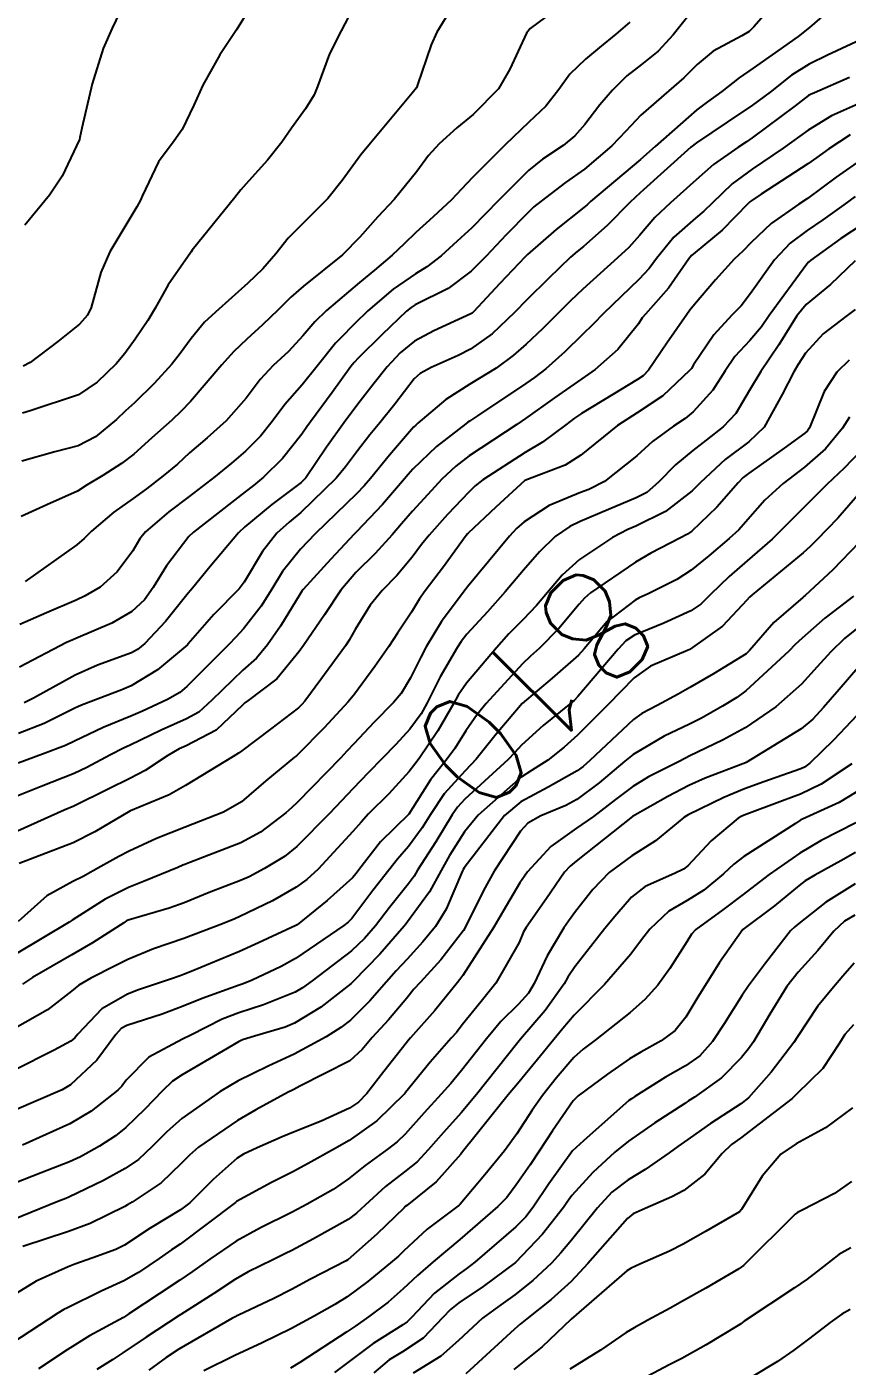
# Model space of a CAD drawing. Header units: metres. Extents: x 307586 to 320046, y 7427249 to 7434250.
# Drawn here: x 318773.3 to 318802.66, y 7429184.66 to 7429232.6 of the extents above; entities that cross this region are included whole.
import ezdxf
from ezdxf.enums import TextEntityAlignment as Align

# ---------------------------------------------------------------- set-up
doc = ezdxf.new("R2010")
doc.units = ezdxf.units.M
doc.header["$MEASUREMENT"] = 0
for name, color, linetype in [('Cotas', 45, 'Continuous'), ('Curvas de Nivel 1m', 11, 'Continuous'), ('Curvas de Nivel 5m', 15, 'Continuous')]:
    doc.layers.add(name, color=color, linetype=linetype)
doc.styles.add('Style-STANDARD', font='STANDARD.shx')

msp = doc.modelspace()

# ---------------------------------------------------------------- linework, layer by layer
at = {"layer": 'Curvas de Nivel 1m', "flags": 128}
for points, elevation in [([(318800.767, 7429234.248), (318799.316, 7429232.591), (318799.154, 7429232.432), (318798.889, 7429232.274), (318797.863, 7429231.725), (318797.297, 7429231.25), (318796.819, 7429230.768), (318796.281, 7429230.305), (318795.274, 7429229.433), (318794.735, 7429228.858), (318794.243, 7429228.33), (318793.255, 7429227.503), (318792.577, 7429227.019), (318791.704, 7429226.355), (318791.448, 7429226.15), (318791.237, 7429225.955), (318790.449, 7429225.147), (318789.737, 7429224.382), (318789.207, 7429223.846), (318788.374, 7429223.226), (318787.195, 7429222.643), (318787.053, 7429222.553), (318786.887, 7429222.413), (318786.014, 7429221.588), (318785.168, 7429220.745), (318785.016, 7429220.582), (318784.894, 7429220.434), (318784.221, 7429219.512), (318783.445, 7429218.455), (318783.319, 7429218.279), (318783.136, 7429218.011), (318782.448, 7429217.142), (318781.772, 7429216.473), (318781.406, 7429216.181), (318781.108, 7429215.95), (318779.257, 7429214.508), (318779.091, 7429214.351), (318778.296, 7429213.303), (318777.816, 7429212.523), (318777.504, 7429212.088), (318777.06, 7429211.673), (318776.343, 7429211.248), (318775.045, 7429210.701), (318774.939, 7429210.657), (318774.714, 7429210.555), (318773.034, 7429209.678)], 821), ([(318777.256, 7429234.455), (318776.351, 7429232.544), (318776.031, 7429231.82), (318775.636, 7429230.555), (318775.267, 7429228.968), (318775.197, 7429228.628), (318775.181, 7429228.561), (318774.564, 7429227.246), (318774.103, 7429226.571), (318773.222, 7429225.493)], 828), ([(318797.324, 7429233.425), (318796.431, 7429232.303), (318795.897, 7429231.718), (318795.297, 7429231.246), (318794.771, 7429230.845), (318794.258, 7429230.33), (318793.812, 7429229.8), (318793.271, 7429229.102), (318792.918, 7429228.692), (318792.494, 7429228.348), (318791.758, 7429227.855), (318791.254, 7429227.449), (318790.178, 7429226.376), (318789.719, 7429225.899), (318789.228, 7429225.405), (318788.696, 7429224.92), (318788.127, 7429224.401), (318787.61, 7429224.004), (318787.206, 7429223.755), (318786.412, 7429223.207), (318785.507, 7429222.427), (318785.347, 7429222.272), (318785.188, 7429222.127), (318784.344, 7429221.274), (318783.689, 7429220.452), (318783.156, 7429219.785), (318782.533, 7429219.082), (318782.074, 7429218.471), (318781.667, 7429217.943), (318781.127, 7429217.404), (318780.628, 7429216.98), (318780.044, 7429216.496), (318779.106, 7429215.787), (318778.379, 7429215.239), (318777.544, 7429214.525), (318777.343, 7429214.275), (318777.086, 7429213.843), (318776.53, 7429213.084), (318775.919, 7429212.542), (318775.389, 7429212.226), (318775.066, 7429212.076), (318773.998, 7429211.627), (318773.052, 7429211.201)], 822), ([(318792.363, 7429233.309), (318791.315, 7429232.531), (318791.179, 7429232.362), (318790.582, 7429231.082), (318790.177, 7429230.377), (318789.274, 7429229.454), (318788.683, 7429228.982), (318788.051, 7429228.402), (318787.678, 7429227.987), (318787.253, 7429227.421), (318786.445, 7429226.418), (318785.859, 7429225.791), (318785.219, 7429225.063), (318784.601, 7429224.439), (318783.201, 7429223.317), (318782.744, 7429222.918), (318782.297, 7429222.469), (318781.736, 7429221.923), (318781.177, 7429221.417), (318780.692, 7429220.965), (318780.273, 7429220.493), (318779.15, 7429219.185), (318778.821, 7429218.838), (318778.486, 7429218.517), (318777.774, 7429217.883), (318777.124, 7429217.301), (318776.69, 7429216.964), (318776.015, 7429216.541), (318775.459, 7429216.197), (318775.107, 7429215.98), (318774.016, 7429215.481), (318773.098, 7429215.075)], 824), ([(318781.321, 7429233.328), (318780.804, 7429232.488), (318780.205, 7429231.591), (318779.602, 7429230.505), (318779.276, 7429229.79), (318778.86, 7429228.921), (318778.571, 7429228.517), (318778.015, 7429227.759), (318777.431, 7429226.528), (318777.366, 7429226.394), (318777.229, 7429226.158), (318776.266, 7429224.539), (318775.947, 7429223.801), (318775.6, 7429222.546), (318775.466, 7429222.27), (318775.184, 7429221.957), (318774.401, 7429221.335), (318773.419, 7429220.576), (318773.162, 7429220.451)], 827), ([(318784.81, 7429232.953), (318784.552, 7429232.448), (318784.128, 7429231.624), (318783.702, 7429230.456), (318783.58, 7429230.157), (318783.275, 7429229.657), (318782.766, 7429228.967), (318782.426, 7429228.468), (318781.909, 7429227.817), (318781.242, 7429227.078), (318780.962, 7429226.759), (318780.742, 7429226.487), (318779.214, 7429224.6), (318779.179, 7429224.545), (318779.15, 7429224.511), (318778.359, 7429223.361), (318777.89, 7429222.523), (318777.626, 7429222.086), (318777.176, 7429221.421), (318776.805, 7429220.897), (318776.498, 7429220.537), (318775.817, 7429219.882), (318775.152, 7429219.418), (318773.416, 7429218.846), (318773.145, 7429218.768)], 826), ([(318794.884, 7429232.758), (318794.384, 7429232.329), (318793.791, 7429231.85), (318793.299, 7429231.443), (318792.734, 7429230.903), (318792.338, 7429230.349), (318791.873, 7429229.758), (318791.271, 7429229.182), (318790.419, 7429228.373), (318789.251, 7429227.202), (318788.856, 7429226.785), (318788.495, 7429226.397), (318787.847, 7429225.79), (318787.225, 7429225.238), (318786.799, 7429224.832), (318786.375, 7429224.418), (318785.743, 7429223.89), (318785.203, 7429223.448), (318784.029, 7429222.447), (318783.607, 7429222.033), (318783.179, 7429221.531), (318782.658, 7429220.978), (318782.113, 7429220.47), (318781.655, 7429219.978), (318781.151, 7429219.307), (318780.435, 7429218.491), (318779.751, 7429217.884), (318779.125, 7429217.343), (318778.687, 7429216.947), (318778.172, 7429216.519), (318777.578, 7429216.055), (318777.105, 7429215.709), (318776.415, 7429215.221), (318775.609, 7429214.545), (318775.352, 7429214.286), (318775.088, 7429214.05), (318773.243, 7429212.746)], 823), ([(318803.32, 7429232.213), (318801.956, 7429231.581), (318801.298, 7429231.259), (318800.672, 7429230.869), (318799.905, 7429230.261), (318799.278, 7429229.789), (318798.364, 7429229.187), (318797.264, 7429228.447), (318797.069, 7429228.293), (318795.246, 7429226.656), (318794.891, 7429226.315), (318794.072, 7429225.486), (318793.219, 7429224.736), (318793.001, 7429224.557), (318792.757, 7429224.345), (318791.965, 7429223.593), (318791.198, 7429222.825), (318790.756, 7429222.367), (318789.948, 7429221.611), (318789.173, 7429221.061), (318788.732, 7429220.832), (318787.772, 7429220.404), (318787.377, 7429220.192), (318787.159, 7429219.992), (318786.472, 7429219.094), (318785.935, 7429218.422), (318785.575, 7429217.987), (318785.128, 7429217.422), (318784.708, 7429216.847), (318784.375, 7429216.441), (318783.1, 7429215.212), (318782.691, 7429214.87), (318782.247, 7429214.468), (318781.738, 7429213.822), (318781.075, 7429212.715), (318780.901, 7429212.483), (318779.994, 7429211.561), (318779.07, 7429210.51), (318779.043, 7429210.481), (318777.973, 7429209.581), (318777.028, 7429209.006), (318776.698, 7429208.862), (318775.851, 7429208.542), (318775.252, 7429208.315), (318775.018, 7429208.206), (318773.916, 7429207.66), (318773.004, 7429207.302)], 819), ([(318802.739, 7429230.778), (318801.497, 7429230.238), (318801.351, 7429230.171), (318801.282, 7429230.132), (318800.797, 7429229.766), (318799.266, 7429228.618), (318799.059, 7429228.478), (318798.745, 7429228.275), (318797.878, 7429227.662), (318797.251, 7429227.116), (318796.343, 7429226.299), (318795.774, 7429225.765), (318795.225, 7429225.122), (318794.842, 7429224.693), (318794.443, 7429224.322), (318793.202, 7429223.208), (318792.753, 7429222.788), (318792.318, 7429222.349), (318791.752, 7429221.786), (318791.176, 7429221.234), (318790.709, 7429220.827), (318790.096, 7429220.376), (318789.157, 7429219.805), (318788.294, 7429219.257), (318787.298, 7429218.408), (318787.218, 7429218.334), (318787.141, 7429218.261), (318786.275, 7429217.27), (318785.594, 7429216.425), (318785.373, 7429216.164), (318785.108, 7429215.89), (318783.614, 7429214.452), (318783.087, 7429213.897), (318782.448, 7429213.098), (318782.063, 7429212.47), (318781.683, 7429211.855), (318781.051, 7429211.051), (318780.778, 7429210.753), (318780.524, 7429210.488), (318779.028, 7429208.98), (318778.768, 7429208.77), (318778.327, 7429208.517), (318777.44, 7429208.103), (318777.014, 7429207.922), (318776.03, 7429207.518), (318775, 7429207.024), (318774.68, 7429206.873), (318773.861, 7429206.567), (318772.989, 7429206.237)], 818), ([(318803.28, 7429229.928), (318802.097, 7429229.409), (318801.27, 7429228.901), (318800.373, 7429228.253), (318799.255, 7429227.496), (318798.548, 7429226.979), (318797.823, 7429226.284), (318797.533, 7429225.993), (318797.235, 7429225.746), (318796.461, 7429225.061), (318795.841, 7429224.304), (318795.575, 7429223.94), (318795.205, 7429223.552), (318793.933, 7429222.329), (318793.569, 7429221.952), (318793.181, 7429221.566), (318792.557, 7429220.961), (318791.869, 7429220.353), (318791.471, 7429220.046), (318791.158, 7429219.83), (318789.43, 7429218.67), (318789.144, 7429218.484), (318789.087, 7429218.447), (318789.012, 7429218.391), (318787.965, 7429217.571), (318787.118, 7429216.767), (318786.952, 7429216.575), (318786.813, 7429216.413), (318786.028, 7429215.497), (318785.094, 7429214.517), (318785.013, 7429214.431), (318784.182, 7429213.541), (318783.189, 7429212.458), (318783.137, 7429212.394), (318783.07, 7429212.279), (318782.379, 7429211.14), (318781.917, 7429210.471), (318781.512, 7429210.001), (318781.034, 7429209.566), (318779.919, 7429208.497), (318779.448, 7429208.072), (318779.013, 7429207.829), (318778.104, 7429207.422), (318776.998, 7429206.887), (318776.756, 7429206.773), (318776.289, 7429206.537), (318775.446, 7429206.088), (318774.986, 7429205.869), (318773.815, 7429205.401), (318772.978, 7429205.075)], 817), ([(318802.767, 7429228.726), (318802.008, 7429228.233), (318801.58, 7429227.916), (318801.257, 7429227.692), (318799.588, 7429226.607), (318799.244, 7429226.383), (318799.18, 7429226.334), (318799.113, 7429226.271), (318798.192, 7429225.317), (318797.216, 7429224.52), (318797.093, 7429224.413), (318796.998, 7429224.292), (318796.263, 7429223.239), (318795.437, 7429222.308), (318795.324, 7429222.176), (318795.188, 7429221.97), (318794.45, 7429221.044), (318793.645, 7429220.333), (318793.159, 7429219.994), (318792.185, 7429219.317), (318791.145, 7429218.577), (318790.832, 7429218.365), (318789.131, 7429217.24), (318788.651, 7429216.871), (318788.156, 7429216.4), (318787.65, 7429215.862), (318787.101, 7429215.257), (318786.704, 7429214.806), (318786.369, 7429214.417), (318785.769, 7429213.74), (318785.079, 7429213.068), (318784.535, 7429212.438), (318783.954, 7429211.552), (318783.196, 7429210.458), (318783.041, 7429210.235), (318782.242, 7429209.256), (318781.224, 7429208.478), (318781.106, 7429208.395), (318781.02, 7429208.316), (318780.075, 7429207.426), (318778.998, 7429206.86), (318778.754, 7429206.755), (318778.344, 7429206.516), (318777.531, 7429205.981), (318776.985, 7429205.69), (318776.208, 7429205.31), (318774.974, 7429204.707), (318774.634, 7429204.555), (318772.965, 7429203.811)], 816), ([(318802.945, 7429226.524), (318802.544, 7429226.227), (318801.787, 7429225.682), (318801.229, 7429225.302), (318800.616, 7429224.855), (318800.058, 7429224.257), (318799.201, 7429223.054), (318798.862, 7429222.608), (318798.537, 7429222.277), (318797.889, 7429221.576), (318797.166, 7429220.503), (318797.084, 7429220.371), (318797.022, 7429220.291), (318796.062, 7429219.393), (318795.148, 7429218.778), (318794.442, 7429218.321), (318793.132, 7429217.263), (318792.568, 7429216.906), (318791.123, 7429216.36), (318790.085, 7429215.398), (318789.094, 7429214.474), (318789.051, 7429214.433), (318789.019, 7429214.391), (318788.208, 7429213.272), (318787.55, 7429212.405), (318787.355, 7429212.12), (318787.061, 7429211.64), (318786.571, 7429210.894), (318786.255, 7429210.418), (318785.756, 7429209.702), (318785.026, 7429208.71), (318784.796, 7429208.433), (318783.945, 7429207.51), (318782.994, 7429206.552), (318782.947, 7429206.507), (318782.882, 7429206.461), (318781.849, 7429205.607), (318780.977, 7429204.861), (318780.341, 7429204.489), (318778.967, 7429203.955), (318777.938, 7429203.546), (318776.959, 7429203.097), (318776.59, 7429202.9), (318775.951, 7429202.54), (318775.309, 7429202.185), (318774.945, 7429202.006), (318774.009, 7429201.491), (318772.982, 7429200.579)], 814), ([(318803.233, 7429225.539), (318802.438, 7429225.014), (318801.358, 7429224.239), (318801.276, 7429224.176), (318801.212, 7429224.103), (318799.866, 7429222.26), (318799.589, 7429221.862), (318799.179, 7429221.372), (318798.645, 7429220.801), (318798.29, 7429220.279), (318797.849, 7429219.59), (318797.148, 7429218.81), (318796.867, 7429218.572), (318796.444, 7429218.297), (318795.687, 7429217.755), (318795.132, 7429217.245), (318793.978, 7429216.327), (318793.418, 7429216.036), (318793.117, 7429215.925), (318791.993, 7429215.468), (318791.101, 7429214.879), (318790.827, 7429214.634), (318790.57, 7429214.368), (318789.075, 7429212.557), (318789.003, 7429212.462), (318788.946, 7429212.391), (318788.139, 7429211.317), (318787.59, 7429210.405), (318787.406, 7429210.04), (318787.032, 7429209.295), (318786.7, 7429208.739), (318786.422, 7429208.416), (318785.726, 7429207.709), (318785, 7429206.934), (318784.756, 7429206.674), (318784.532, 7429206.437), (318782.977, 7429204.833), (318782.787, 7429204.65), (318782.57, 7429204.464), (318781.664, 7429203.775), (318780.962, 7429203.392), (318779.129, 7429202.682), (318778.954, 7429202.619), (318778.878, 7429202.587), (318778.704, 7429202.512), (318777.469, 7429202), (318776.942, 7429201.792), (318776.104, 7429201.369), (318774.924, 7429200.626), (318774.879, 7429200.595), (318774.813, 7429200.552), (318772.911, 7429199.413)], 813), ([(318802.944, 7429224.223), (318802.06, 7429223.375), (318801.197, 7429222.66), (318800.858, 7429222.245), (318800.216, 7429221.216), (318799.569, 7429220.264), (318799.156, 7429219.568), (318798.673, 7429218.75), (318798.223, 7429218.279), (318797.616, 7429217.807), (318797.134, 7429217.43), (318796.511, 7429216.914), (318795.911, 7429216.302), (318795.49, 7429215.934), (318795.114, 7429215.737), (318794.116, 7429215.316), (318793.101, 7429214.891), (318792.729, 7429214.713), (318792.214, 7429214.349), (318791.643, 7429213.799), (318791.081, 7429213.151), (318790.424, 7429212.37), (318789.782, 7429211.659), (318789.05, 7429210.858), (318788.847, 7429210.591), (318788.713, 7429210.393), (318788.097, 7429209.335), (318787.629, 7429208.404), (318787.414, 7429208.009), (318787.009, 7429207.46), (318786.504, 7429206.912), (318786.026, 7429206.42), (318785.517, 7429205.895), (318784.982, 7429205.34), (318784.126, 7429204.443), (318782.961, 7429203.256), (318782.52, 7429202.902), (318781.8, 7429202.472), (318781.252, 7429202.173), (318780.946, 7429202.037), (318779.823, 7429201.613), (318778.934, 7429201.248), (318778.396, 7429201.051), (318776.924, 7429200.617), (318776.861, 7429200.593), (318776.773, 7429200.532), (318775.651, 7429199.807), (318774.911, 7429199.387), (318773.503, 7429198.571), (318773.142, 7429198.333)], 812), ([(318802.943, 7429222.475), (318802.608, 7429222.226), (318801.806, 7429221.612), (318801.173, 7429220.909), (318800.903, 7429220.508), (318800.748, 7429220.246), (318800.337, 7429219.435), (318799.688, 7429218.262), (318799.138, 7429217.74), (318798.299, 7429217.111), (318797.408, 7429216.287), (318797.268, 7429216.141), (318797.118, 7429215.992), (318796.158, 7429215.249), (318795.099, 7429214.721), (318794.809, 7429214.602), (318794.26, 7429214.322), (318793.085, 7429213.527), (318792.461, 7429212.964), (318791.933, 7429212.351), (318791.538, 7429211.883), (318791.058, 7429211.388), (318790.554, 7429210.864), (318790.108, 7429210.374), (318789.03, 7429209.106), (318788.742, 7429208.676), (318788.584, 7429208.394), (318788.009, 7429207.399), (318787.335, 7429206.407), (318787.19, 7429206.208), (318786.988, 7429205.945), (318786.25, 7429205.148), (318785.531, 7429204.424), (318785.263, 7429204.134), (318784.967, 7429203.793), (318783.723, 7429202.448), (318783.322, 7429202.079), (318782.943, 7429201.798), (318782.09, 7429201.315), (318780.927, 7429200.748), (318780.74, 7429200.669), (318780.303, 7429200.489), (318778.917, 7429199.968), (318777.835, 7429199.6), (318776.91, 7429199.216), (318776.46, 7429198.982), (318775.585, 7429198.543), (318775.154, 7429198.292), (318774.896, 7429198.08), (318774.041, 7429197.407), (318772.876, 7429196.76)], 811), ([(318802.742, 7429218.629), (318802.491, 7429218.227), (318801.88, 7429217.488), (318801.129, 7429216.838), (318800.376, 7429216.251), (318799.719, 7429215.655), (318799.103, 7429214.962), (318798.778, 7429214.593), (318798.439, 7429214.277), (318797.707, 7429213.664), (318797.082, 7429213.151), (318796.558, 7429212.815), (318795.542, 7429212.305), (318795.221, 7429212.158), (318795.069, 7429212.08), (318794.068, 7429211.314), (318793.243, 7429210.337), (318793.041, 7429210.106), (318792.101, 7429209.28), (318791.023, 7429208.372), (318790.101, 7429207.279), (318789.383, 7429206.384), (318788.989, 7429205.969), (318788.236, 7429205.141), (318787.744, 7429204.402), (318787.452, 7429203.921), (318786.961, 7429203.253), (318786.569, 7429202.802), (318786.25, 7429202.417), (318785.685, 7429201.679), (318784.927, 7429200.687), (318784.803, 7429200.554), (318784.647, 7429200.434), (318782.911, 7429199.252), (318782.406, 7429198.967), (318781.365, 7429198.475), (318781.042, 7429198.338), (318780.9, 7429198.29), (318779.57, 7429197.822), (318778.888, 7429197.543), (318778.141, 7429197.26), (318776.878, 7429196.854), (318776.668, 7429196.74), (318776.484, 7429196.534), (318775.797, 7429195.607), (318774.855, 7429194.724), (318774.564, 7429194.554), (318772.845, 7429193.81)], 809), ([(318803.135, 7429217.406), (318802.551, 7429216.803), (318801.951, 7429216.232), (318801.537, 7429215.816), (318801.11, 7429215.386), (318800.535, 7429214.815), (318799.973, 7429214.257), (318799.085, 7429213.477), (318798.435, 7429212.921), (318797.773, 7429212.283), (318797.419, 7429211.935), (318797.064, 7429211.691), (318796.1, 7429211.256), (318795.051, 7429210.827), (318794.74, 7429210.622), (318794.465, 7429210.319), (318793.026, 7429208.624), (318792.883, 7429208.483), (318792.713, 7429208.343), (318791.784, 7429207.583), (318791.001, 7429206.885), (318790.752, 7429206.608), (318790.524, 7429206.367), (318788.979, 7429204.956), (318788.707, 7429204.662), (318788.522, 7429204.395), (318787.932, 7429203.431), (318787.284, 7429202.407), (318787.156, 7429202.202), (318786.945, 7429201.907), (318786.275, 7429201.074), (318785.773, 7429200.421), (318785.383, 7429199.961), (318784.914, 7429199.526), (318783.511, 7429198.451), (318783.16, 7429198.195), (318782.897, 7429198.041), (318781.774, 7429197.587), (318780.885, 7429197.303), (318780.289, 7429197.082), (318779.169, 7429196.506), (318778.871, 7429196.364), (318777.667, 7429195.72), (318776.857, 7429194.891), (318776.703, 7429194.683), (318776.552, 7429194.533), (318775.6, 7429193.788), (318774.841, 7429193.335), (318773.139, 7429192.575)], 808), ([(318803.118, 7429215.914), (318802.323, 7429215.01), (318801.58, 7429214.235), (318801.335, 7429213.993), (318801.088, 7429213.77), (318799.256, 7429212.267), (318799.162, 7429212.178), (318799.07, 7429212.075), (318798.196, 7429211.139), (318797.043, 7429210.319), (318797.024, 7429210.31), (318796.973, 7429210.291), (318795.625, 7429209.716), (318795.033, 7429209.291), (318794.096, 7429208.324), (318793.012, 7429207.245), (318792.535, 7429206.818), (318791.947, 7429206.351), (318791.361, 7429205.984), (318790.987, 7429205.735), (318789.452, 7429204.383), (318788.967, 7429203.785), (318788.421, 7429202.933), (318788.124, 7429202.398), (318787.708, 7429201.636), (318786.925, 7429200.562), (318786.859, 7429200.476), (318786.804, 7429200.411), (318785.933, 7429199.399), (318784.978, 7429198.429), (318784.941, 7429198.391), (318784.902, 7429198.353), (318783.822, 7429197.513), (318782.88, 7429196.932), (318782.546, 7429196.795), (318781.443, 7429196.474), (318781.015, 7429196.335), (318780.871, 7429196.268), (318780.322, 7429195.943), (318778.859, 7429195.09), (318778.509, 7429194.861), (318778.149, 7429194.517), (318777.515, 7429193.855), (318776.84, 7429193.204), (318776.467, 7429192.903), (318775.894, 7429192.539), (318775.217, 7429192.156), (318774.824, 7429191.972), (318773.806, 7429191.577), (318772.812, 7429191.181)], 807), ([(318803.092, 7429214.144), (318802.146, 7429213.165), (318801.158, 7429212.239), (318801.11, 7429212.202), (318801.072, 7429212.168), (318800.041, 7429211.273), (318799.167, 7429210.268), (318799.042, 7429210.159), (318797.876, 7429209.44), (318797.03, 7429208.949), (318796.608, 7429208.713), (318795.864, 7429208.302), (318795.313, 7429208.014), (318795.018, 7429207.807), (318793.455, 7429206.333), (318793.213, 7429206.124), (318792.997, 7429205.966), (318791.955, 7429205.378), (318790.978, 7429204.857), (318790.398, 7429204.369), (318788.954, 7429202.491), (318788.912, 7429202.431), (318788.893, 7429202.391), (318788.311, 7429201.017), (318787.931, 7429200.4), (318787.476, 7429199.845), (318786.911, 7429199.226), (318786.516, 7429198.805), (318786.177, 7429198.417), (318785.578, 7429197.738), (318784.882, 7429197.044), (318784.537, 7429196.776), (318784.009, 7429196.443), (318782.867, 7429195.829), (318781.931, 7429195.4), (318780.857, 7429194.874), (318780.217, 7429194.49), (318778.843, 7429193.523), (318778.305, 7429193.049), (318777.784, 7429192.52), (318777.293, 7429192.058), (318776.821, 7429191.728), (318776.047, 7429191.306), (318774.805, 7429190.706), (318774.696, 7429190.66), (318774.402, 7429190.556), (318772.796, 7429189.899)], 806), ([(318803.056, 7429211.094), (318802.571, 7429210.704), (318802.071, 7429210.23), (318801.588, 7429209.684), (318801.031, 7429209.069), (318800.105, 7429208.254), (318799.015, 7429207.51), (318798.219, 7429207.07), (318797.005, 7429206.488), (318796.873, 7429206.423), (318796.619, 7429206.294), (318795.546, 7429205.753), (318794.989, 7429205.409), (318794.367, 7429204.935), (318793.586, 7429204.331), (318792.969, 7429203.909), (318792.054, 7429203.257), (318791.222, 7429202.357), (318791.108, 7429202.201), (318790.947, 7429201.953), (318790.352, 7429200.948), (318790.017, 7429200.374), (318788.905, 7429198.637), (318788.8, 7429198.495), (318788.714, 7429198.392), (318787.898, 7429197.39), (318787.03, 7429196.408), (318786.957, 7429196.324), (318786.871, 7429196.222), (318786.072, 7429195.206), (318785.466, 7429194.424), (318785.167, 7429194.109), (318784.848, 7429193.894), (318783.829, 7429193.431), (318782.839, 7429193.04), (318782.434, 7429192.867), (318781.545, 7429192.473), (318781.056, 7429192.251), (318780.827, 7429192.108), (318779.965, 7429191.344), (318779.128, 7429190.505), (318778.8, 7429190.25), (318777.717, 7429189.598), (318776.788, 7429188.99), (318776.488, 7429188.831), (318775.661, 7429188.541), (318775.016, 7429188.31), (318774.778, 7429188.213), (318773.632, 7429187.705), (318772.762, 7429187.163)], 804), ([(318803.037, 7429209.658), (318802.374, 7429208.882), (318801.815, 7429208.232), (318801.435, 7429207.82), (318801.015, 7429207.47), (318799.042, 7429206.269), (318799.017, 7429206.256), (318797.579, 7429205.7), (318796.99, 7429205.436), (318796.236, 7429205.046), (318794.973, 7429204.329), (318792.957, 7429202.733), (318792.74, 7429202.557), (318792.547, 7429202.344), (318791.893, 7429201.396), (318791.167, 7429200.358), (318791.078, 7429200.201), (318790.918, 7429199.823), (318790.086, 7429198.372), (318789.557, 7429197.716), (318788.88, 7429196.872), (318788.672, 7429196.596), (318788.492, 7429196.394), (318787.729, 7429195.536), (318786.853, 7429194.459), (318786.83, 7429194.433), (318786.814, 7429194.41), (318785.822, 7429193.442), (318784.836, 7429192.734), (318784.308, 7429192.438), (318783.364, 7429191.913), (318782.82, 7429191.62), (318782.052, 7429191.23), (318780.804, 7429190.551), (318780.763, 7429190.522), (318780.719, 7429190.481), (318778.788, 7429189.03), (318778.48, 7429188.819), (318778.036, 7429188.517), (318777.293, 7429188.007), (318776.771, 7429187.711), (318775.963, 7429187.34), (318774.756, 7429186.749), (318774.625, 7429186.682), (318774.403, 7429186.555), (318772.742, 7429185.468)], 803), ([(318803.02, 7429207.953), (318802.172, 7429207.068), (318801.328, 7429206.237), (318801.139, 7429206.1), (318801, 7429206.034), (318799.682, 7429205.57), (318798.989, 7429205.321), (318798.249, 7429205.013), (318796.974, 7429204.395), (318796.906, 7429204.358), (318796.81, 7429204.292), (318795.806, 7429203.46), (318794.959, 7429202.922), (318794.141, 7429202.322), (318793.556, 7429201.719), (318792.932, 7429200.929), (318792.685, 7429200.584), (318792.517, 7429200.344), (318791.919, 7429199.344), (318791.462, 7429198.354), (318791.25, 7429198.005), (318790.892, 7429197.621), (318790.258, 7429196.993), (318789.748, 7429196.377), (318788.861, 7429195.247), (318788.469, 7429194.782), (318788.133, 7429194.397), (318787.525, 7429193.725), (318786.838, 7429192.966), (318786.557, 7429192.691), (318786.194, 7429192.416), (318785.412, 7429191.836), (318784.817, 7429191.362), (318784.263, 7429190.987), (318783.328, 7429190.452), (318782.8, 7429190.17), (318781.656, 7429189.61), (318780.789, 7429189.134), (318779.851, 7429188.494), (318779.232, 7429188.047), (318778.771, 7429187.736), (318778.032, 7429187.249), (318776.953, 7429186.528), (318776.833, 7429186.448), (318776.752, 7429186.399), (318775.539, 7429185.748), (318774.74, 7429185.239), (318773.719, 7429184.565)], 802), ([(318802.829, 7429206.222), (318801.734, 7429205.49), (318800.986, 7429205.126), (318800.342, 7429204.89), (318798.975, 7429204.381), (318798.896, 7429204.349), (318798.761, 7429204.272), (318797.787, 7429203.459), (318796.956, 7429202.569), (318796.804, 7429202.442), (318796.481, 7429202.295), (318795.428, 7429201.823), (318794.94, 7429201.442), (318794.411, 7429200.837), (318793.989, 7429200.324), (318792.909, 7429198.948), (318792.668, 7429198.58), (318792.528, 7429198.344), (318791.85, 7429197.394), (318790.967, 7429196.359), (318790.925, 7429196.307), (318790.872, 7429196.244), (318789.393, 7429194.382), (318788.846, 7429193.729), (318788.209, 7429193.027), (318787.664, 7429192.402), (318787.264, 7429191.968), (318786.821, 7429191.609), (318786.14, 7429191.089), (318785.403, 7429190.424), (318785.095, 7429190.132), (318784.798, 7429189.904), (318783.555, 7429189.213), (318782.786, 7429188.804), (318782.557, 7429188.691), (318782.099, 7429188.467), (318781.217, 7429188.035), (318780.772, 7429187.779), (318779.993, 7429187.263), (318778.815, 7429186.509), (318778.753, 7429186.473), (318777.571, 7429185.696), (318776.739, 7429185.133), (318776.373, 7429184.897), (318775.799, 7429184.539)], 801), ([(318802.972, 7429204.11), (318801.725, 7429203.472), (318800.961, 7429203.025), (318799.868, 7429202.256), (318799.351, 7429201.86), (318798.942, 7429201.537), (318798.214, 7429200.997), (318797.245, 7429200.287), (318797.085, 7429200.125), (318796.919, 7429199.85), (318796.31, 7429198.895), (318795.88, 7429198.3), (318795.422, 7429197.781), (318794.893, 7429197.318), (318793.642, 7429196.329), (318793.207, 7429196.006), (318792.873, 7429195.708), (318792.239, 7429194.966), (318791.752, 7429194.351), (318791.383, 7429193.819), (318790.839, 7429192.977), (318790.396, 7429192.367), (318789.686, 7429191.511), (318788.804, 7429190.459), (318788.771, 7429190.423), (318788.73, 7429190.391), (318787.632, 7429189.564), (318786.787, 7429188.782), (318786.599, 7429188.598), (318786.387, 7429188.414), (318785.5, 7429187.695), (318784.764, 7429187.139), (318784.327, 7429186.869), (318783.586, 7429186.448), (318782.748, 7429185.997), (318781.717, 7429185.497), (318780.738, 7429185.037), (318779.633, 7429184.496)], 799), ([(318802.961, 7429203.04), (318802.435, 7429202.748), (318801.499, 7429202.235), (318801.162, 7429202.026), (318800.947, 7429201.862), (318800.056, 7429201.134), (318798.923, 7429200.285), (318798.089, 7429199.101), (318797.573, 7429198.283), (318797.321, 7429197.864), (318796.892, 7429197.154), (318796.51, 7429196.671), (318796.002, 7429196.299), (318795.281, 7429195.901), (318794.873, 7429195.654), (318794.08, 7429195.106), (318793.032, 7429194.337), (318792.851, 7429194.157), (318792.108, 7429193.079), (318791.632, 7429192.352), (318791.312, 7429191.868), (318790.815, 7429191.145), (318790.473, 7429190.7), (318790.154, 7429190.37), (318788.791, 7429189.192), (318788.356, 7429188.826), (318787.847, 7429188.399), (318787.275, 7429187.906), (318786.768, 7429187.431), (318786.229, 7429186.947), (318785.531, 7429186.422), (318785.073, 7429186.103), (318784.747, 7429185.884), (318783.071, 7429184.79), (318782.734, 7429184.59)], 798), ([(318802.948, 7429201.92), (318801.898, 7429201.27), (318800.927, 7429200.503), (318800.785, 7429200.383), (318800.638, 7429200.244), (318799.737, 7429199.083), (318799.134, 7429198.267), (318798.9, 7429197.932), (318798.255, 7429196.91), (318797.845, 7429196.28), (318797.391, 7429195.769), (318796.87, 7429195.404), (318796.16, 7429195.001), (318795.059, 7429194.308), (318794.937, 7429194.224), (318794.851, 7429194.162), (318793.226, 7429192.723), (318792.833, 7429192.368), (318791.981, 7429191.183), (318791.42, 7429190.354), (318791.154, 7429190.002), (318790.796, 7429189.643), (318789.339, 7429188.382), (318789.027, 7429188.139), (318788.777, 7429187.965), (318787.893, 7429187.271), (318787.072, 7429186.407), (318786.914, 7429186.246), (318786.75, 7429186.135), (318785.694, 7429185.47), (318784.736, 7429184.756), (318784.311, 7429184.436)], 797), ([(318802.932, 7429200.796), (318802.571, 7429200.581), (318802.187, 7429200.227), (318801.607, 7429199.542), (318800.908, 7429198.766), (318800.503, 7429198.246), (318799.891, 7429197.253), (318799.307, 7429196.264), (318799.133, 7429196.013), (318798.874, 7429195.706), (318798.157, 7429194.983), (318797.196, 7429194.287), (318796.986, 7429194.154), (318796.851, 7429194.065), (318795.776, 7429193.369), (318794.837, 7429192.707), (318794.345, 7429192.317), (318793.556, 7429191.595), (318792.809, 7429190.763), (318792.629, 7429190.518), (318792.505, 7429190.343), (318791.758, 7429189.385), (318790.783, 7429188.371), (318789.636, 7429187.511), (318788.761, 7429186.922), (318788.459, 7429186.692), (318788.189, 7429186.396), (318787.488, 7429185.66), (318786.741, 7429185.174), (318786.268, 7429184.884), (318785.712, 7429184.42)], 796), ([(318802.889, 7429196.876), (318802.576, 7429196.533), (318802.387, 7429196.225), (318801.791, 7429195.309), (318800.855, 7429194.41), (318800.77, 7429194.326), (318800.687, 7429194.242), (318798.838, 7429192.816), (318798.521, 7429192.588), (318798.19, 7429192.276), (318797.572, 7429191.532), (318796.813, 7429190.945), (318796.388, 7429190.716), (318795.427, 7429190.304), (318794.997, 7429190.112), (318794.799, 7429189.95), (318793.381, 7429188.331), (318792.776, 7429187.692), (318792.066, 7429187.051), (318791.197, 7429186.356), (318790.951, 7429186.158), (318790.749, 7429185.978), (318789.009, 7429184.386)], 794), ([(318802.85, 7429193.904), (318801.883, 7429193.189), (318800.837, 7429192.622), (318800.291, 7429192.248), (318799.621, 7429191.458), (318798.882, 7429190.269), (318798.802, 7429190.189), (318797.592, 7429189.485), (318796.79, 7429189.025), (318796.306, 7429188.777), (318795.236, 7429188.305), (318794.925, 7429188.166), (318794.78, 7429188.066), (318792.786, 7429186.34), (318791.743, 7429185.35), (318790.735, 7429184.539)], 793), ([(318802.819, 7429191.266), (318802.204, 7429190.834), (318801.054, 7429190.237), (318800.888, 7429190.154), (318800.801, 7429190.094), (318798.955, 7429188.267), (318798.782, 7429188.141), (318797.603, 7429187.453), (318796.77, 7429186.989), (318796.321, 7429186.741), (318795.524, 7429186.302), (318795.032, 7429186.034), (318794.756, 7429185.861), (318793.834, 7429185.236), (318792.736, 7429184.558)], 792), ([(318802.79, 7429188.898), (318802.359, 7429188.653), (318801.818, 7429188.23), (318801.234, 7429187.779), (318800.775, 7429187.468), (318798.978, 7429186.267), (318798.852, 7429186.178), (318798.761, 7429186.116), (318797.61, 7429185.421), (318796.743, 7429184.936), (318796.319, 7429184.715), (318795.528, 7429184.302)], 791)]:
    msp.add_lwpolyline(points, dxfattribs=dict(at, elevation=elevation))
at = {"layer": 'Curvas de Nivel 5m', "flags": 128}
for points, elevation in [([(318788.486, 7429233.233), (318787.978, 7429232.403), (318787.765, 7429231.946), (318787.285, 7429230.516), (318787.256, 7429230.438), (318787.243, 7429230.411), (318787.086, 7429230.218), (318785.594, 7429228.435), (318785.257, 7429228.01), (318784.585, 7429227.098), (318784.074, 7429226.447), (318783.224, 7429225.601), (318782.652, 7429225.033), (318782.211, 7429224.47), (318781.744, 7429223.938), (318781.202, 7429223.417), (318780.167, 7429222.495), (318779.661, 7429222.027), (318779.177, 7429221.439), (318778.78, 7429220.903), (318778.488, 7429220.517), (318777.855, 7429219.824), (318777.149, 7429219.139), (318776.833, 7429218.846), (318776.503, 7429218.536), (318775.753, 7429217.924), (318775.129, 7429217.601), (318774.305, 7429217.382), (318773.12, 7429217.054)], 825), ([(318802.205, 7429233.351), (318801.316, 7429232.567), (318800.906, 7429232.246), (318799.976, 7429231.587), (318799.296, 7429231.116), (318798.798, 7429230.767), (318798.177, 7429230.281), (318797.658, 7429229.908), (318797.276, 7429229.622), (318795.79, 7429228.312), (318795.258, 7429227.846), (318793.472, 7429226.337), (318793.351, 7429226.229), (318793.24, 7429226.132), (318792.24, 7429225.337), (318791.214, 7429224.444), (318791.17, 7429224.404), (318791.133, 7429224.361), (318790.233, 7429223.404), (318789.28, 7429222.389), (318789.236, 7429222.345), (318789.192, 7429222.317), (318787.868, 7429221.718), (318787.177, 7429221.341), (318786.662, 7429220.924), (318786.195, 7429220.42), (318785.734, 7429219.847), (318785.149, 7429219.084), (318784.661, 7429218.437), (318784.027, 7429217.549), (318783.289, 7429216.457), (318783.111, 7429216.281), (318782.071, 7429215.503), (318781.095, 7429214.696), (318780.877, 7429214.483), (318779.861, 7429213.278), (318779.229, 7429212.508), (318779.158, 7429212.423), (318779.07, 7429212.322), (318778.259, 7429211.314), (318777.519, 7429210.525), (318777.263, 7429210.305), (318777.039, 7429210.184), (318775.832, 7429209.745), (318775.031, 7429209.392), (318773.536, 7429208.572), (318773.202, 7429208.396)], 820), ([(318803.26, 7429227.905), (318802.268, 7429227.215), (318801.245, 7429226.451), (318800.929, 7429226.245), (318799.936, 7429225.556), (318799.222, 7429224.873), (318798.923, 7429224.567), (318798.618, 7429224.276), (318797.944, 7429223.544), (318797.197, 7429222.656), (318797.035, 7429222.451), (318796.917, 7429222.293), (318796.207, 7429221.27), (318795.548, 7429220.306), (318795.36, 7429220.109), (318795.16, 7429219.97), (318794.268, 7429219.437), (318793.147, 7429218.753), (318792.898, 7429218.59), (318792.59, 7429218.346), (318791.758, 7429217.733), (318791.133, 7429217.359), (318789.618, 7429216.383), (318789.345, 7429216.161), (318789.116, 7429215.939), (318788.354, 7429215.144), (318787.694, 7429214.404), (318787.429, 7429214.068), (318787.085, 7429213.609), (318786.538, 7429212.956), (318786.015, 7429212.421), (318785.589, 7429211.901), (318785.052, 7429211.024), (318784.834, 7429210.645), (318784.698, 7429210.435), (318783.817, 7429209.235), (318783.244, 7429208.457), (318783.143, 7429208.337), (318783.019, 7429208.226), (318782.02, 7429207.458), (318780.996, 7429206.683), (318780.874, 7429206.602), (318780.677, 7429206.485), (318778.982, 7429205.439), (318778.387, 7429205.107), (318777.008, 7429204.53), (318776.981, 7429204.521), (318775.728, 7429203.779), (318774.961, 7429203.392), (318773.018, 7429202.644)], 815), ([(318802.729, 7429220.665), (318802.289, 7429220.229), (318801.841, 7429219.548), (318801.314, 7429218.238), (318801.246, 7429218.135), (318801.141, 7429218.047), (318800.403, 7429217.518), (318799.126, 7429216.603), (318798.938, 7429216.459), (318798.754, 7429216.274), (318797.991, 7429215.4), (318797.097, 7429214.544), (318796.946, 7429214.441), (318796.67, 7429214.294), (318795.633, 7429213.759), (318795.084, 7429213.43), (318793.478, 7429212.334), (318793.258, 7429212.15), (318793.067, 7429211.934), (318792.344, 7429211.057), (318791.643, 7429210.354), (318791.324, 7429210.074), (318791.037, 7429209.8), (318789.738, 7429208.379), (318789.414, 7429207.987), (318789.008, 7429207.394), (318788.623, 7429206.769), (318788.343, 7429206.397), (318787.741, 7429205.647), (318786.973, 7429204.41), (318785.958, 7429203.425), (318785.18, 7429202.428), (318785.086, 7429202.294), (318784.949, 7429202.141), (318784.051, 7429201.328), (318782.973, 7429200.459), (318782.923, 7429200.43), (318781.584, 7429199.806), (318780.913, 7429199.506), (318779.185, 7429198.785), (318778.905, 7429198.681), (318778.783, 7429198.633), (318778.444, 7429198.515), (318777.297, 7429198.126), (318776.895, 7429197.977), (318775.982, 7429197.444), (318775.128, 7429196.547), (318775.013, 7429196.407), (318774.87, 7429196.286), (318774.272, 7429195.964), (318772.86, 7429195.249)], 810), ([(318802.892, 7429212.222), (318801.864, 7429211.429), (318801.05, 7429210.717), (318800.805, 7429210.485), (318800.569, 7429210.247), (318799.029, 7429208.833), (318798.709, 7429208.59), (318798.196, 7429208.278), (318797.449, 7429207.856), (318797.016, 7429207.641), (318796.108, 7429207.203), (318795.005, 7429206.552), (318794.701, 7429206.315), (318793.782, 7429205.537), (318792.982, 7429204.939), (318792.595, 7429204.726), (318791.699, 7429204.353), (318791.23, 7429204.098), (318790.967, 7429203.809), (318790.029, 7429202.374), (318789.638, 7429201.684), (318789.005, 7429200.389), (318788.922, 7429200.252), (318788.112, 7429199.197), (318787.387, 7429198.405), (318787.154, 7429198.152), (318786.894, 7429197.831), (318786.247, 7429197.052), (318785.662, 7429196.422), (318785.297, 7429195.998), (318784.864, 7429195.583), (318783.074, 7429194.675), (318782.854, 7429194.562), (318782.785, 7429194.53), (318782.657, 7429194.462), (318781.492, 7429193.828), (318780.843, 7429193.455), (318779.446, 7429192.501), (318779.117, 7429192.217), (318778.824, 7429191.908), (318778.104, 7429191.226), (318777.069, 7429190.527), (318776.902, 7429190.429), (318776.801, 7429190.372), (318775.566, 7429189.771), (318774.792, 7429189.476), (318773.155, 7429188.943)], 805), ([(318802.988, 7429205.199), (318802.369, 7429204.839), (318801.066, 7429204.239), (318801.003, 7429204.209), (318800.972, 7429204.192), (318800.815, 7429204.086), (318798.959, 7429202.904), (318798.606, 7429202.624), (318798.238, 7429202.277), (318797.53, 7429201.698), (318796.939, 7429201.33), (318796.282, 7429200.948), (318795.596, 7429200.303), (318795.305, 7429199.921), (318794.914, 7429199.401), (318793.975, 7429198.324), (318792.892, 7429197.22), (318792.481, 7429196.75), (318792.157, 7429196.347), (318791.578, 7429195.641), (318790.857, 7429194.762), (318790.53, 7429194.365), (318789.333, 7429192.878), (318788.944, 7429192.388), (318788.896, 7429192.325), (318788.831, 7429192.247), (318787.955, 7429191.259), (318786.897, 7429190.409), (318786.843, 7429190.37), (318786.802, 7429190.33), (318785.829, 7429189.383), (318784.783, 7429188.465), (318784.728, 7429188.431), (318783.453, 7429187.77), (318782.767, 7429187.401), (318782.144, 7429187.084), (318780.872, 7429186.479), (318780.789, 7429186.443), (318780.752, 7429186.422), (318780.631, 7429186.362), (318778.74, 7429185.265), (318778.281, 7429184.971), (318777.662, 7429184.521)], 800), ([(318802.912, 7429199.081), (318802.508, 7429198.623), (318802.166, 7429198.227), (318801.602, 7429197.527), (318800.885, 7429196.444), (318800.75, 7429196.242), (318799.937, 7429195.184), (318799.125, 7429194.266), (318798.851, 7429194.049), (318797.774, 7429193.35), (318796.837, 7429192.69), (318796.601, 7429192.527), (318796.287, 7429192.295), (318795.435, 7429191.693), (318794.818, 7429191.331), (318794.239, 7429190.891), (318793.725, 7429190.326), (318792.791, 7429189.172), (318792.416, 7429188.714), (318792.081, 7429188.347), (318791.41, 7429187.72), (318790.766, 7429187.208), (318790.269, 7429186.858), (318789.608, 7429186.377), (318788.745, 7429185.577), (318788.12, 7429185.015), (318787.125, 7429184.406)], 795), ([(318802.768, 7429186.685), (318802.47, 7429186.519), (318802.058, 7429186.227), (318801.325, 7429185.664), (318800.748, 7429185.235), (318800.165, 7429184.825), (318799.235, 7429184.262)], 790)]:
    msp.add_lwpolyline(points, dxfattribs=dict(at, elevation=elevation))

# ---------------------------------------------------------------- texts
at = {"layer": 'Cotas', "style": 'Style-STANDARD'}
msp.add_text('810', height=4, rotation=225.0158, dxfattribs=at).set_placement((318791.484, 7429208.939, 810), align=Align.MIDDLE_CENTER)

doc.saveas('drawing.dxf')
